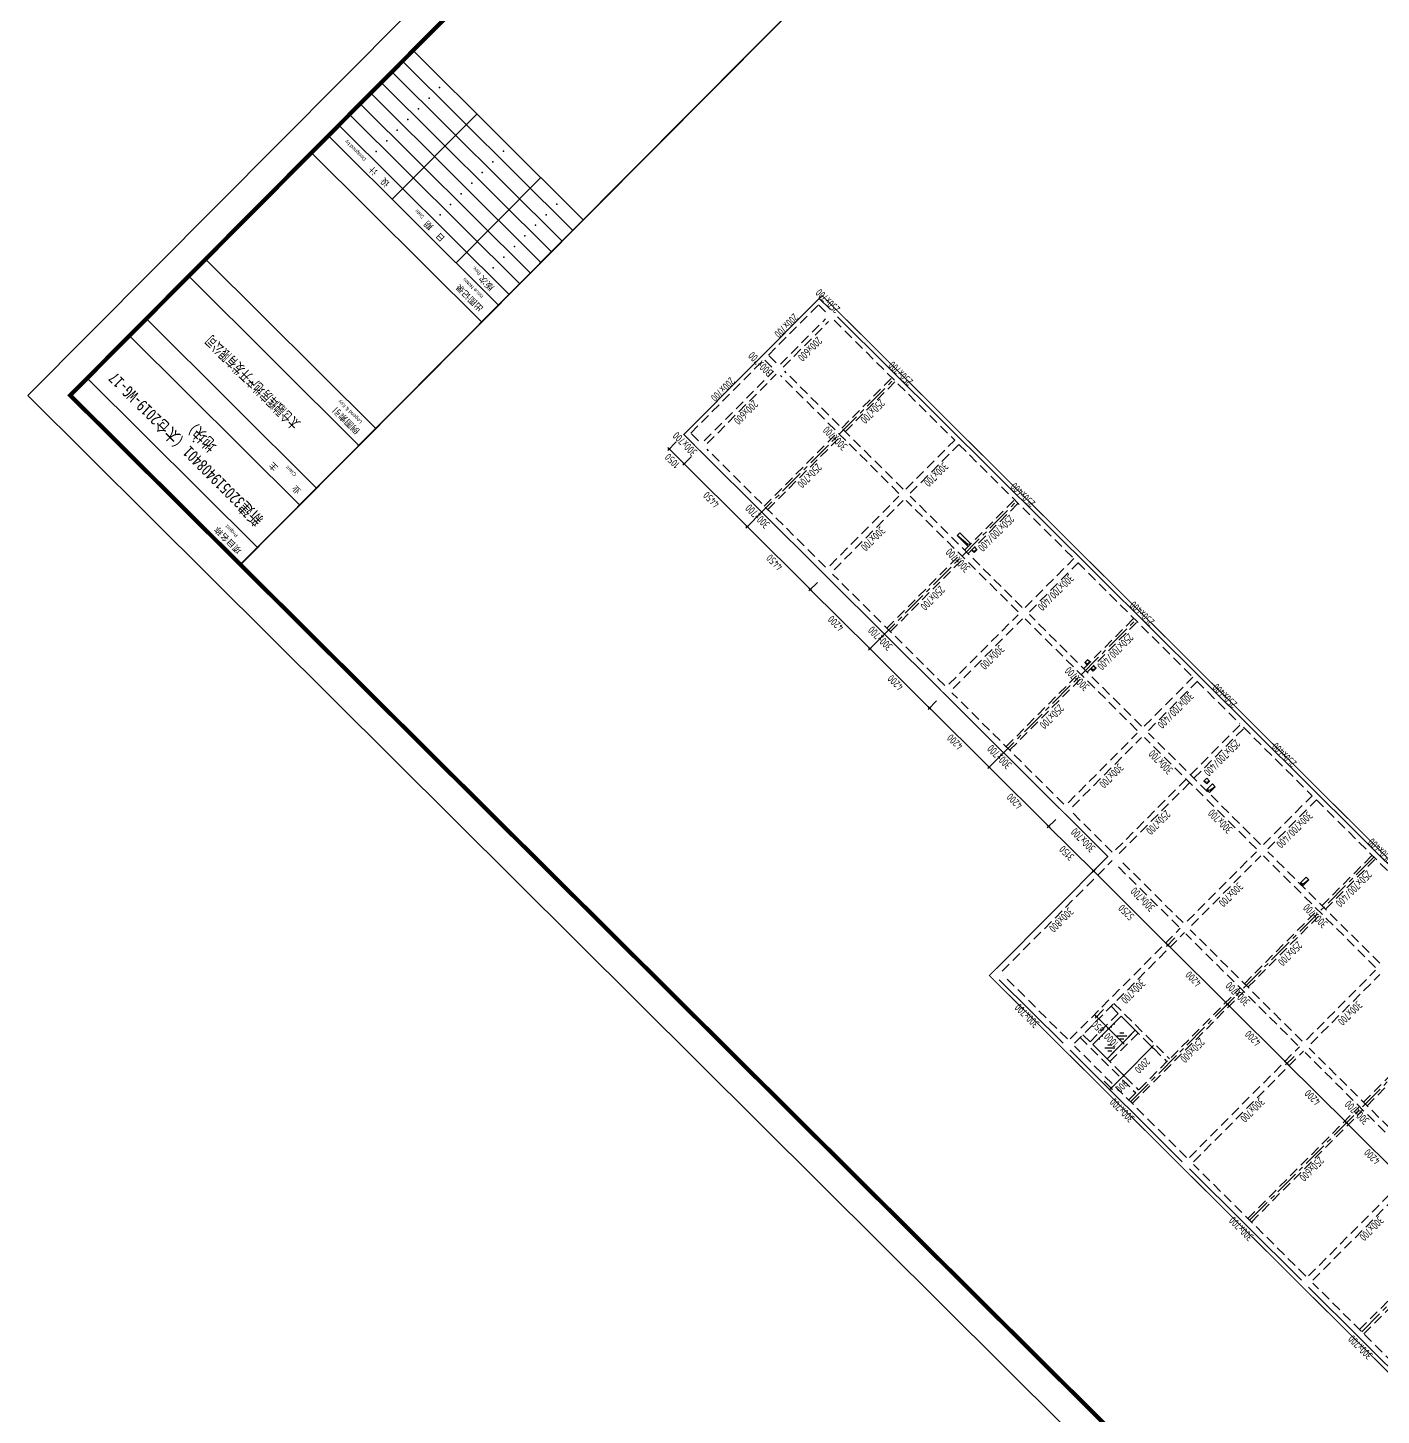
# Model space of a CAD drawing. Extents: x 517450926 to 520131079, y 3499134486 to 3500888201.
# Drawn here: x 518412846 to 518480496, y 3500301975 to 3500371324 of the extents above; entities that cross this region are included whole.
import ezdxf
from ezdxf.enums import TextEntityAlignment as Align

# ---------------------------------------------------------------- set-up
doc = ezdxf.new("R2010")
doc.units = 0
doc.header["$LTSCALE"] = 1000
doc.header["$MEASUREMENT"] = 0
doc.linetypes.add('CENTER', pattern=[2, 1.25, -0.25, 0.25, -0.25])
doc.linetypes.add('DASHED', pattern=[0.75, 0.5, -0.25])
doc.layers.get('0').update_dxf_attribs({"linetype": 'CONTINUOUS'})
doc.layers.get('Defpoints').update_dxf_attribs({"color": 2, "linetype": 'CONTINUOUS'})
for name, color, linetype in [('C-SHET-LOGK', 7, 'CONTINUOUS'), ('C-SHET-SHET', 144, 'CONTINUOUS'), ('S_AXIS', 8, 'CENTER'), ('S_AXIS_DIMS', 3, 'CONTINUOUS'), ('S_BEAM', 4, 'DASHED'), ('S_BEAM_SECD_TEXT_HORZ', 9, 'CONTINUOUS'), ('S_BEAM_TEXT_HORZ', 7, 'CONTINUOUS'), ('S_BEAM_TEXT_VERT', 41, 'CONTINUOUS'), ('S_FLOR_ENHN', 91, 'DASHED'), ('S_HOLE', 201, 'CONTINUOUS'), ('S_PLAN_HACH', 254, 'CONTINUOUS')]:
    doc.layers.add(name, color=color, linetype=linetype)
doc.layers.add('内框', color=8, linetype='CONTINUOUS', plot=False)
doc.styles.get("Standard").update_dxf_attribs({"font": 'Tssdeng.shx', "bigfont": 'Tssdchn.shx'})
doc.styles.add('STYLEP4', font='GOTHIC.TTF')
doc.styles.add('TH-STYLE1', font='Tssdeng.shx', dxfattribs={"width": 0.7, "bigfont": 'Tssdchn.shx'})
doc.styles.add('TH-STYLE2', font='STXIHEI.TTF', dxfattribs={"width": 0.8})
doc.styles.add('TH-STYLE3', font='tssdeng.shx', dxfattribs={"width": 0.7, "bigfont": 'tssdchn.shx'})
doc.styles.add('TuKuang', font='Tssdeng.shx', dxfattribs={"width": 1.1, "bigfont": 'Tssdchn.shx'})
doc.styles.add('样式 1', font='Tssdeng.shx', dxfattribs={"width": 0.7, "bigfont": 'Tssdchn.shx'})
doc.styles.add('黑体', font='simhei.ttf')
doc.dimstyles.new('TSSD_100_100', dxfattribs={"dimtxt": 375, "dimasz": 100, "dimexe": 100, "dimexo": 0, "dimgap": 125, "dimtad": 1, "dimdec": 1, "dimdsep": 46, "dimtxsty": 'TH-STYLE3', "dimblk": 'ARCHTICK', "dimcen": -100, "dimdle": 100, "dimclrt": 7, "dimadec": 0, "dimazin": 0, "dimtfac": 1, "dimtdec": 1, "dimtix": 1, "dimtmove": 2, "dimatfit": 3, "dimldrblk": 'ARCHTICK', "dimfxl": 0, "dimtolj": 1, "dimtzin": 0, "dimarcsym": 0})

# ---------------------------------------------------------------- blocks, each defined once
blk = doc.blocks.new('THAPE_A1L2_inner')
blk.add_line((1251, 527), (1251, 555))
at = {"layer": '内框'}
blk.add_lwpolyline([(0, 0), (1261, 0), (1261, 594), (0, 594)], close=True, dxfattribs=at)
at = {"layer": '内框', "const_width": 1.4}
blk.add_lwpolyline([(25, 584), (25, 10), (1251, 10), (1251, 584)], close=True, dxfattribs=at)
at = {"layer": '内框', "const_width": 0.5}
blk.add_lwpolyline([(1171, 584), (1171, 10)], dxfattribs=at)
at = {"layer": '内框', "style": '黑体', "width": 0.8}
blk.add_attdef('内框名称', (58.89, 599.29), '', height=8, dxfattribs=at)
blk = doc.blocks.new('SH_THAPE_A1L2')
for p, q in [((1171, 576), (1251, 576)), ((1251, 527), (1251, 555)), ((1171, 548), (1251, 548)), ((1171, 462), (1251, 462)), ((1191, 462), (1191, 422)), ((1221, 462), (1221, 422)), ((1171, 457), (1251, 457)), ((1171, 452), (1251, 452)), ((1171, 447), (1251, 447)), ((1171, 442), (1251, 442)), ((1171, 437), (1251, 437)), ((1171, 432), (1251, 432)), ((1171, 427), (1251, 427))]:
    blk.add_line(p, q)
for points in [[(0, 0), (1261, 0), (1261, 594), (0, 594)], [(1251, 528), (1171, 528), (1171, 584), (1251, 584)], [(1171, 584), (1171, 556), (1251, 556), (1251, 584)], [(1251, 470), (1171, 470), (1171, 528), (1251, 528)], [(1251, 422), (1171, 422), (1171, 470), (1251, 470)]]:
    blk.add_lwpolyline(points, close=True)
at = {"const_width": 1.4}
blk.add_lwpolyline([(25, 584), (25, 10), (1251, 10), (1251, 584)], close=True, dxfattribs=at)
at = {"const_width": 0.5}
blk.add_lwpolyline([(1171, 584), (1171, 10)], dxfattribs=at)
for p in [(1211, 566), (1211, 538), (1181, 454.5), (1206, 454.5), (1236, 454.5), (1181, 449.5), (1206, 449.5), (1236, 449.5), (1181, 444.5), (1206, 444.5), (1236, 444.5), (1181, 439.5), (1206, 439.5), (1236, 439.5), (1181, 434.5), (1206, 434.5), (1236, 434.5), (1181, 429.5), (1206, 429.5), (1236, 429.5), (1181, 424.5), (1206, 424.5), (1236, 424.5)]:
    blk.add_point(p)
at = {"layer": 'C-SHET-LOGK'}
blk.add_line((1171, 520), (1251, 520), dxfattribs=at)
at = {"style": 'TuKuang', "width": 1.1}
for s, p in [('项目名称', (1173.94, 579.98)), ('业      主', (1173.95, 551.95)), ('出图记录', (1173.84, 465.99)), ('版次', (1176.16, 458.48)), ('日  期', (1199.3, 458.49)), ('设  计  ', (1225.19, 458.55))]:
    blk.add_text(s, height=2, dxfattribs=at).set_placement(p)
at = {"style": 'STYLEP4'}
for s, p in [('Project', (1181, 578)), ('Client', (1181, 550)), ('Issue Notes', (1181, 464))]:
    blk.add_text(s, height=1.2, dxfattribs=at).set_placement(p, align=Align.MIDDLE)
for s, p in [('Rev.', (1182.58, 458.48)), ('Date', (1209.33, 458.49)), ('Designed by', (1236.51, 458.55))]:
    blk.add_text(s, height=1.2, dxfattribs=at).set_placement(p)
blk.add_attdef('作废标记', text='', height=400).set_placement((658, 330.5), align=Align.MIDDLE_CENTER)
at = {"layer": 'C-SHET-LOGK', "style": 'TuKuang', "width": 1.1}
blk.add_text('例图索引', height=2, dxfattribs=at).set_placement((1174.13, 523.97))
at = {"layer": 'C-SHET-LOGK', "style": 'STYLEP4'}
blk.add_text('Legend & Key', height=1.2, dxfattribs=at).set_placement((1181, 522), align=Align.MIDDLE)
blk = doc.blocks.new('_ArchTick')
at = {"color": 0, "const_width": 0.25}
blk.add_lwpolyline([(-0.53, -0.53), (0.53, 0.53)], dxfattribs=at)
blk = doc.blocks.new('*D194')
at = {"layer": 'Defpoints', "color": 0, "transparency": 16777216}
for p in [(518479490, 3500317321), (518478766, 3500316594), (518482468, 3500314360)]:
    blk.add_point(p, dxfattribs=at)
at = {"layer": 'S_AXIS_DIMS', "color": 0, "lineweight": -2, "transparency": 16777216}
for p, q in [((518481815, 3500313562), (518478695, 3500316665)), ((518479119, 3500316949), (518478696, 3500316523)), ((518482097, 3500313987), (518481674, 3500313561))]:
    blk.add_line(p, q, dxfattribs=at)
at = {"layer": 'S_AXIS_DIMS', "color": 0, "lineweight": -2, "transparency": 16777216, "xscale": 100, "yscale": 100, "zscale": 100}
for p, rotation in [((518478766, 3500316594), 135.1572922653654), ((518481744, 3500313632), 315.1572922653654)]:
    blk.add_blockref('_ArchTick', p, dxfattribs=dict(at, rotation=rotation))
at = {"layer": 'S_AXIS_DIMS', "color": 7, "transparency": 16777216, "insert": (518480035, 3500314892), "char_height": 375, "attachment_point": 5, "rotation": 135.15729, "style": 'TH-STYLE3'}
blk.add_mtext('\\A1;4200', dxfattribs=at)
blk = doc.blocks.new('*D195')
at = {"layer": 'Defpoints', "color": 0, "transparency": 16777216}
for p in [(518476512, 3500320283), (518475788, 3500319556), (518479490, 3500317321)]:
    blk.add_point(p, dxfattribs=at)
at = {"layer": 'S_AXIS_DIMS', "color": 0, "lineweight": -2, "transparency": 16777216}
for p, q in [((518476141, 3500319910), (518475718, 3500319485)), ((518478837, 3500316523), (518475718, 3500319626)), ((518479119, 3500316949), (518478696, 3500316523))]:
    blk.add_line(p, q, dxfattribs=at)
at = {"layer": 'S_AXIS_DIMS', "color": 0, "lineweight": -2, "transparency": 16777216, "xscale": 100, "yscale": 100, "zscale": 100}
for p, rotation in [((518475788, 3500319556), 135.1572922653654), ((518478766, 3500316594), 315.1572922653654)]:
    blk.add_blockref('_ArchTick', p, dxfattribs=dict(at, rotation=rotation))
at = {"layer": 'S_AXIS_DIMS', "color": 7, "transparency": 16777216, "insert": (518477057, 3500317853), "char_height": 375, "attachment_point": 5, "rotation": 135.15729, "style": 'TH-STYLE3'}
blk.add_mtext('\\A1;4200', dxfattribs=at)
blk = doc.blocks.new('*D196')
at = {"layer": 'Defpoints', "color": 0, "transparency": 16777216}
for p in [(518473534, 3500323245), (518472810, 3500322517), (518476512, 3500320283)]:
    blk.add_point(p, dxfattribs=at)
at = {"layer": 'S_AXIS_DIMS', "color": 0, "lineweight": -2, "transparency": 16777216}
for p, q in [((518473163, 3500322872), (518472740, 3500322446)), ((518475859, 3500319485), (518472740, 3500322588)), ((518476141, 3500319910), (518475718, 3500319485))]:
    blk.add_line(p, q, dxfattribs=at)
at = {"layer": 'S_AXIS_DIMS', "color": 0, "lineweight": -2, "transparency": 16777216, "xscale": 100, "yscale": 100, "zscale": 100}
for p, rotation in [((518472810, 3500322517), 135.1572922653654), ((518475788, 3500319556), 315.1572922653654)]:
    blk.add_blockref('_ArchTick', p, dxfattribs=dict(at, rotation=rotation))
at = {"layer": 'S_AXIS_DIMS', "color": 7, "transparency": 16777216, "insert": (518474079, 3500320815), "char_height": 375, "attachment_point": 5, "rotation": 135.15729, "style": 'TH-STYLE3'}
blk.add_mtext('\\A1;4200', dxfattribs=at)
blk = doc.blocks.new('*D197')
at = {"layer": 'Defpoints', "color": 0, "transparency": 16777216}
for p in [(518470556, 3500326206), (518469832, 3500325479), (518473534, 3500323245)]:
    blk.add_point(p, dxfattribs=at)
at = {"layer": 'S_AXIS_DIMS', "color": 0, "lineweight": -2, "transparency": 16777216}
for p, q in [((518470185, 3500325834), (518469762, 3500325408)), ((518472881, 3500322447), (518469762, 3500325550)), ((518473163, 3500322872), (518472740, 3500322446))]:
    blk.add_line(p, q, dxfattribs=at)
at = {"layer": 'S_AXIS_DIMS', "color": 0, "lineweight": -2, "transparency": 16777216, "xscale": 100, "yscale": 100, "zscale": 100}
for p, rotation in [((518469832, 3500325479), 135.1572922653654), ((518472810, 3500322517), 315.1572922653654)]:
    blk.add_blockref('_ArchTick', p, dxfattribs=dict(at, rotation=rotation))
at = {"layer": 'S_AXIS_DIMS', "color": 7, "transparency": 16777216, "insert": (518471101, 3500323777), "char_height": 375, "attachment_point": 5, "rotation": 135.15729, "style": 'TH-STYLE3'}
blk.add_mtext('\\A1;4200', dxfattribs=at)
blk = doc.blocks.new('*D198')
at = {"layer": 'Defpoints', "color": 0, "transparency": 16777216}
for p in [(518466833, 3500329908), (518466110, 3500329181), (518470556, 3500326206)]:
    blk.add_point(p, dxfattribs=at)
at = {"layer": 'S_AXIS_DIMS', "color": 0, "lineweight": -2, "transparency": 16777216}
for p, q in [((518466463, 3500329536), (518466039, 3500329110)), ((518469903, 3500325409), (518466039, 3500329252)), ((518470185, 3500325834), (518469762, 3500325408))]:
    blk.add_line(p, q, dxfattribs=at)
at = {"layer": 'S_AXIS_DIMS', "color": 0, "lineweight": -2, "transparency": 16777216, "xscale": 100, "yscale": 100, "zscale": 100}
for p, rotation in [((518466110, 3500329181), 135.1572922653654), ((518469832, 3500325479), 315.1572922653654)]:
    blk.add_blockref('_ArchTick', p, dxfattribs=dict(at, rotation=rotation))
at = {"layer": 'S_AXIS_DIMS', "color": 7, "transparency": 16777216, "insert": (518467751, 3500327109), "char_height": 375, "attachment_point": 5, "rotation": 135.15729, "style": 'TH-STYLE3'}
blk.add_mtext('\\A1;5250', dxfattribs=at)
blk = doc.blocks.new('*D199')
at = {"layer": 'Defpoints', "color": 0, "transparency": 16777216}
for p in [(518464600, 3500332130), (518463876, 3500331402), (518466833, 3500329908)]:
    blk.add_point(p, dxfattribs=at)
at = {"layer": 'S_AXIS_DIMS', "color": 0, "lineweight": -2, "transparency": 16777216}
for p, q in [((518464229, 3500331757), (518463806, 3500331332)), ((518466181, 3500329111), (518463806, 3500331473)), ((518466463, 3500329536), (518466039, 3500329110))]:
    blk.add_line(p, q, dxfattribs=at)
at = {"layer": 'S_AXIS_DIMS', "color": 0, "lineweight": -2, "transparency": 16777216, "xscale": 100, "yscale": 100, "zscale": 100}
for p, rotation in [((518463876, 3500331402), 135.1572922653654), ((518466110, 3500329181), 315.1572922653654)]:
    blk.add_blockref('_ArchTick', p, dxfattribs=dict(at, rotation=rotation))
at = {"layer": 'S_AXIS_DIMS', "color": 7, "transparency": 16777216, "insert": (518464773, 3500330070), "char_height": 375, "attachment_point": 5, "rotation": 135.15729, "style": 'TH-STYLE3'}
blk.add_mtext('\\A1;3150', dxfattribs=at)
blk = doc.blocks.new('*D200')
at = {"layer": 'Defpoints', "color": 0, "transparency": 16777216}
for p in [(518461622, 3500335092), (518460898, 3500334364), (518464600, 3500332130)]:
    blk.add_point(p, dxfattribs=at)
at = {"layer": 'S_AXIS_DIMS', "color": 0, "lineweight": -2, "transparency": 16777216}
for p, q in [((518461251, 3500334719), (518460828, 3500334293)), ((518463947, 3500331332), (518460828, 3500334435)), ((518464229, 3500331757), (518463806, 3500331332))]:
    blk.add_line(p, q, dxfattribs=at)
at = {"layer": 'S_AXIS_DIMS', "color": 0, "lineweight": -2, "transparency": 16777216, "xscale": 100, "yscale": 100, "zscale": 100}
for p, rotation in [((518460898, 3500334364), 135.1572922653654), ((518463876, 3500331402), 315.1572922653654)]:
    blk.add_blockref('_ArchTick', p, dxfattribs=dict(at, rotation=rotation))
at = {"layer": 'S_AXIS_DIMS', "color": 7, "transparency": 16777216, "insert": (518462167, 3500332662), "char_height": 375, "attachment_point": 5, "rotation": 135.15729, "style": 'TH-STYLE3'}
blk.add_mtext('\\A1;4200', dxfattribs=at)
blk = doc.blocks.new('*D201')
at = {"layer": 'Defpoints', "color": 0, "transparency": 16777216}
for p in [(518458644, 3500338053), (518457920, 3500337326), (518461622, 3500335092)]:
    blk.add_point(p, dxfattribs=at)
at = {"layer": 'S_AXIS_DIMS', "color": 0, "lineweight": -2, "transparency": 16777216}
for p, q in [((518458273, 3500337680), (518457850, 3500337255)), ((518460969, 3500334294), (518457850, 3500337396)), ((518461251, 3500334719), (518460828, 3500334293))]:
    blk.add_line(p, q, dxfattribs=at)
at = {"layer": 'S_AXIS_DIMS', "color": 0, "lineweight": -2, "transparency": 16777216, "xscale": 100, "yscale": 100, "zscale": 100}
for p, rotation in [((518457920, 3500337326), 135.1572922653654), ((518460898, 3500334364), 315.1572922653654)]:
    blk.add_blockref('_ArchTick', p, dxfattribs=dict(at, rotation=rotation))
at = {"layer": 'S_AXIS_DIMS', "color": 7, "transparency": 16777216, "insert": (518459189, 3500335623), "char_height": 375, "attachment_point": 5, "rotation": 135.15729, "style": 'TH-STYLE3'}
blk.add_mtext('\\A1;4200', dxfattribs=at)
blk = doc.blocks.new('*D202')
at = {"layer": 'Defpoints', "color": 0, "transparency": 16777216}
for p in [(518455666, 3500341015), (518454942, 3500340287), (518458644, 3500338053)]:
    blk.add_point(p, dxfattribs=at)
at = {"layer": 'S_AXIS_DIMS', "color": 0, "lineweight": -2, "transparency": 16777216}
for p, q in [((518455295, 3500340642), (518454872, 3500340217)), ((518457991, 3500337255), (518454872, 3500340358)), ((518458273, 3500337680), (518457850, 3500337255))]:
    blk.add_line(p, q, dxfattribs=at)
at = {"layer": 'S_AXIS_DIMS', "color": 0, "lineweight": -2, "transparency": 16777216, "xscale": 100, "yscale": 100, "zscale": 100}
for p, rotation in [((518454942, 3500340287), 135.1572922653654), ((518457920, 3500337326), 315.1572922653654)]:
    blk.add_blockref('_ArchTick', p, dxfattribs=dict(at, rotation=rotation))
at = {"layer": 'S_AXIS_DIMS', "color": 7, "transparency": 16777216, "insert": (518456211, 3500338585), "char_height": 375, "attachment_point": 5, "rotation": 135.15729, "style": 'TH-STYLE3'}
blk.add_mtext('\\A1;4200', dxfattribs=at)
blk = doc.blocks.new('*D203')
at = {"layer": 'Defpoints', "color": 0, "transparency": 16777216}
for p in [(518452688, 3500343977), (518451964, 3500343249), (518455666, 3500341015)]:
    blk.add_point(p, dxfattribs=at)
at = {"layer": 'S_AXIS_DIMS', "color": 0, "lineweight": -2, "transparency": 16777216}
for p, q in [((518452317, 3500343604), (518451894, 3500343178)), ((518455013, 3500340217), (518451894, 3500343320)), ((518455295, 3500340642), (518454872, 3500340217))]:
    blk.add_line(p, q, dxfattribs=at)
at = {"layer": 'S_AXIS_DIMS', "color": 0, "lineweight": -2, "transparency": 16777216, "xscale": 100, "yscale": 100, "zscale": 100}
for p, rotation in [((518451964, 3500343249), 135.1572922653654), ((518454942, 3500340287), 315.1572922653654)]:
    blk.add_blockref('_ArchTick', p, dxfattribs=dict(at, rotation=rotation))
at = {"layer": 'S_AXIS_DIMS', "color": 7, "transparency": 16777216, "insert": (518453233, 3500341547), "char_height": 375, "attachment_point": 5, "rotation": 135.15729, "style": 'TH-STYLE3'}
blk.add_mtext('\\A1;4200', dxfattribs=at)
blk = doc.blocks.new('*D204')
at = {"layer": 'Defpoints', "color": 0, "transparency": 16777216}
for p in [(518449533, 3500347115), (518448809, 3500346387), (518452688, 3500343977)]:
    blk.add_point(p, dxfattribs=at)
at = {"layer": 'S_AXIS_DIMS', "color": 0, "lineweight": -2, "transparency": 16777216}
for p, q in [((518449162, 3500346742), (518448739, 3500346316)), ((518452035, 3500343179), (518448738, 3500346458)), ((518452317, 3500343604), (518451894, 3500343178))]:
    blk.add_line(p, q, dxfattribs=at)
at = {"layer": 'S_AXIS_DIMS', "color": 0, "lineweight": -2, "transparency": 16777216, "xscale": 100, "yscale": 100, "zscale": 100}
for p, rotation in [((518448809, 3500346387), 135.1572922653654), ((518451964, 3500343249), 315.1572922653654)]:
    blk.add_blockref('_ArchTick', p, dxfattribs=dict(at, rotation=rotation))
at = {"layer": 'S_AXIS_DIMS', "color": 7, "transparency": 16777216, "insert": (518450166, 3500344597), "char_height": 375, "attachment_point": 5, "rotation": 135.15729, "style": 'TH-STYLE3'}
blk.add_mtext('\\A1;4450', dxfattribs=at)
blk = doc.blocks.new('*D205')
at = {"layer": 'Defpoints', "color": 0, "transparency": 16777216}
for p in [(518446377, 3500350253), (518445654, 3500349525), (518449533, 3500347115)]:
    blk.add_point(p, dxfattribs=at)
at = {"layer": 'S_AXIS_DIMS', "color": 0, "lineweight": -2, "transparency": 16777216}
for p, q in [((518446007, 3500349880), (518445583, 3500349454)), ((518448880, 3500346317), (518445583, 3500349596)), ((518449162, 3500346742), (518448739, 3500346316))]:
    blk.add_line(p, q, dxfattribs=at)
at = {"layer": 'S_AXIS_DIMS', "color": 0, "lineweight": -2, "transparency": 16777216, "xscale": 100, "yscale": 100, "zscale": 100}
for p, rotation in [((518445654, 3500349525), 135.1572922653654), ((518448809, 3500346387), 315.1572922653654)]:
    blk.add_blockref('_ArchTick', p, dxfattribs=dict(at, rotation=rotation))
at = {"layer": 'S_AXIS_DIMS', "color": 7, "transparency": 16777216, "insert": (518447011, 3500347735), "char_height": 375, "attachment_point": 5, "rotation": 135.15729, "style": 'TH-STYLE3'}
blk.add_mtext('\\A1;4450', dxfattribs=at)
blk = doc.blocks.new('*D206')
at = {"layer": 'Defpoints', "color": 0, "transparency": 16777216}
for p in [(518445633, 3500350993), (518444909, 3500350266), (518446377, 3500350253)]:
    blk.add_point(p, dxfattribs=at)
at = {"layer": 'S_AXIS_DIMS', "color": 0, "lineweight": -2, "transparency": 16777216}
for p, q in [((518445262, 3500350620), (518444839, 3500350195)), ((518445725, 3500349455), (518444839, 3500350336)), ((518446007, 3500349880), (518445583, 3500349454))]:
    blk.add_line(p, q, dxfattribs=at)
at = {"layer": 'S_AXIS_DIMS', "color": 0, "lineweight": -2, "transparency": 16777216, "xscale": 100, "yscale": 100, "zscale": 100}
for p, rotation in [((518444909, 3500350266), 135.1572922653654), ((518445654, 3500349525), 315.1572922653654)]:
    blk.add_blockref('_ArchTick', p, dxfattribs=dict(at, rotation=rotation))
at = {"layer": 'S_AXIS_DIMS', "color": 7, "transparency": 16777216, "insert": (518445061, 3500349674), "char_height": 375, "attachment_point": 5, "rotation": 135.15729, "style": 'TH-STYLE3'}
blk.add_mtext('\\A1;1050', dxfattribs=at)
blk = doc.blocks.new('*D333')
at = {"layer": 'Defpoints', "color": 0, "transparency": 16777216}
for p in [(518467099, 3500319490), (518466464, 3500318852), (518467633, 3500318959)]:
    blk.add_point(p, dxfattribs=at)
at = {"layer": 'S_AXIS_DIMS', "color": 0, "lineweight": -2, "transparency": 16777216}
for p, q in [((518466928, 3500318250), (518467704, 3500319030)), ((518467279, 3500319311), (518467704, 3500318888)), ((518466644, 3500318673), (518467069, 3500318250))]:
    blk.add_line(p, q, dxfattribs=at)
at = {"layer": 'S_AXIS_DIMS', "color": 0, "lineweight": -2, "transparency": 16777216, "xscale": 100, "yscale": 100, "zscale": 100}
for p, rotation in [((518467633, 3500318959), 45.15729226595135), ((518466998, 3500318321), 225.1572922659514)]:
    blk.add_blockref('_ArchTick', p, dxfattribs=dict(at, rotation=rotation))
at = {"layer": 'S_AXIS_DIMS', "color": 7, "transparency": 16777216, "insert": (518467537, 3500318419), "char_height": 375, "attachment_point": 5, "rotation": 225.15729, "style": 'TH-STYLE3'}
blk.add_mtext('\\A1;900', dxfattribs=at)
blk = doc.blocks.new('*D334')
at = {"layer": 'Defpoints', "color": 0, "transparency": 16777216}
for p in [(518468509, 3500320908), (518469043, 3500320377), (518467099, 3500319490)]:
    blk.add_point(p, dxfattribs=at)
at = {"layer": 'S_AXIS_DIMS', "color": 0, "lineweight": -2, "transparency": 16777216}
for p, q in [((518467563, 3500318888), (518469114, 3500320448)), ((518468689, 3500320729), (518469114, 3500320306)), ((518467279, 3500319311), (518467704, 3500318888))]:
    blk.add_line(p, q, dxfattribs=at)
at = {"layer": 'S_AXIS_DIMS', "color": 0, "lineweight": -2, "transparency": 16777216, "xscale": 100, "yscale": 100, "zscale": 100}
for p, rotation in [((518469043, 3500320377), 45.15729226595136), ((518467633, 3500318959), 225.1572922659514)]:
    blk.add_blockref('_ArchTick', p, dxfattribs=dict(at, rotation=rotation))
at = {"layer": 'S_AXIS_DIMS', "color": 7, "transparency": 16777216, "insert": (518468560, 3500319447), "char_height": 375, "attachment_point": 5, "rotation": 225.15729, "style": 'TH-STYLE3'}
blk.add_mtext('\\A1;2000', dxfattribs=at)
blk = doc.blocks.new('*D335')
at = {"layer": 'Defpoints', "color": 0, "transparency": 16777216}
for p in [(518467492, 3500321920), (518466869, 3500321294), (518468201, 3500321215)]:
    blk.add_point(p, dxfattribs=at)
at = {"layer": 'S_AXIS_DIMS', "color": 0, "lineweight": -2, "transparency": 16777216}
for p, q in [((518467222, 3500321648), (518466798, 3500321223)), ((518467649, 3500320518), (518466798, 3500321364)), ((518467931, 3500320943), (518467507, 3500320518))]:
    blk.add_line(p, q, dxfattribs=at)
at = {"layer": 'S_AXIS_DIMS', "color": 0, "lineweight": -2, "transparency": 16777216, "xscale": 100, "yscale": 100, "zscale": 100}
for p, rotation in [((518466869, 3500321294), 135.1572922659514), ((518467578, 3500320589), 315.1572922659514)]:
    blk.add_blockref('_ArchTick', p, dxfattribs=dict(at, rotation=rotation))
at = {"layer": 'S_AXIS_DIMS', "color": 7, "transparency": 16777216, "insert": (518467003, 3500320720), "char_height": 375, "attachment_point": 5, "rotation": 135.15729, "style": 'TH-STYLE3'}
blk.add_mtext('\\A1;1000', dxfattribs=at)
blk = doc.blocks.new('*D336')
at = {"layer": 'Defpoints', "color": 0, "transparency": 16777216}
for p in [(518466889, 3500322519), (518466266, 3500321893), (518467492, 3500321920)]:
    blk.add_point(p, dxfattribs=at)
at = {"layer": 'S_AXIS_DIMS', "color": 0, "lineweight": -2, "transparency": 16777216}
for p, q in [((518466619, 3500322248), (518466196, 3500321822)), ((518466940, 3500321223), (518466195, 3500321964)), ((518467222, 3500321648), (518466798, 3500321223))]:
    blk.add_line(p, q, dxfattribs=at)
at = {"layer": 'S_AXIS_DIMS', "color": 0, "lineweight": -2, "transparency": 16777216, "xscale": 100, "yscale": 100, "zscale": 100}
for p, rotation in [((518466266, 3500321893), 135.1572922659514), ((518466869, 3500321294), 315.1572922659514)]:
    blk.add_blockref('_ArchTick', p, dxfattribs=dict(at, rotation=rotation))
at = {"layer": 'S_AXIS_DIMS', "color": 7, "transparency": 16777216, "insert": (518466347, 3500321372), "char_height": 375, "attachment_point": 5, "rotation": 135.15729, "style": 'TH-STYLE3'}
blk.add_mtext('\\A1;850', dxfattribs=at)

msp = doc.modelspace()

# ---------------------------------------------------------------- hatches: boundary and pattern name
at = {"layer": 'S_PLAN_HACH', "transparency": 33554559}
h = msp.add_hatch(dxfattribs=at)
h.set_pattern_fill('GOST_GLASS', color=256, scale=100)
h.set_pattern_definition([(180.1573, (518542561.17, 3500183126.1), (-601.645, 598.3506), [500, -700]), (180.1573, (518542410.76, 3500183275.7), (-601.645, 598.3506), [200, -1000]), (180.1573, (518542411.6, 3500182975.7), (-601.645, 598.3506), [200, -1000])])
h.paths.add_polyline_path([(518466790.4251, 3500319796.7882), (518466081.3798, 3500320501.9511), (518467491.7056, 3500321920.0417), (518468200.751, 3500321214.8788)])

# ---------------------------------------------------------------- linework, layer by layer
at = {"layer": 'S_AXIS'}
for p, q in [((518449161.819, 3500346741.6529), (518456125.9441, 3500353744.12)), ((518455295.061, 3500340641.9936), (518462259.186, 3500347644.4608)), ((518461251.0416, 3500334718.6251), (518468215.1666, 3500341721.0922)), ((518467963.0675, 3500317643.3236), (518480127.1278, 3500329874.3551)), ((518473919.0482, 3500311719.9551), (518486083.1085, 3500323950.9866)), ((518479520.5058, 3500306149.1683), (518491860.8595, 3500318557.4585))]:
    msp.add_line(p, q, dxfattribs=at)
at = {"layer": 'S_BEAM', "linetype": 'Continuous'}
for p, q in [((518445632.9215, 3500350992.9424), (518452402.4856, 3500357799.7774)), ((518452402.4856, 3500357799.7774), (518452969.7218, 3500357235.6471)), ((518453324.2445, 3500356883.0656), (518506821.7132, 3500303678.5232)), ((518446164.7055, 3500350464.0702), (518445632.9215, 3500350992.9424)), ((518452510.661, 3500344152.8621), (518446590.1327, 3500350040.9725)), ((518458466.6417, 3500338229.4936), (518452865.1837, 3500343800.2806)), ((518464422.6223, 3500332306.125), (518458821.1643, 3500337876.9121)), ((518466833.3946, 3500329908.553), (518464777.1449, 3500331953.5436)), ((518461262.5893, 3500324307.1131), (518466833.3946, 3500329908.553)), ((518464596.267, 3500320568.585), (518461405.5631, 3500323741.8182)), ((518470552.2476, 3500314645.2165), (518464950.7897, 3500320216.0036)), ((518476508.2283, 3500308721.8479), (518470906.7703, 3500314292.635)), ((518482464.2089, 3500302798.4794), (518476862.7509, 3500308369.2665))]:
    msp.add_line(p, q, dxfattribs=at)
at = {"layer": 'S_BEAM'}
for p, q in [((518449864.6755, 3500354964.3727), (518452368.0039, 3500357481.4835)), ((518452368.0039, 3500357481.4835), (518452793.4311, 3500357058.3858)), ((518450466.9758, 3500354506.405), (518452723.4972, 3500356775.35)), ((518450608.7849, 3500354365.3724), (518452865.3062, 3500356634.3174)), ((518453147.9537, 3500356705.8043), (518459174.8389, 3500350711.9195)), ((518450254.6504, 3500354576.5331), (518449864.6755, 3500354964.3727)), ((518445986.2795, 3500351064.6234), (518449653.1266, 3500354751.6591)), ((518446659.096, 3500350677.5603), (518450114.3943, 3500354151.8823)), ((518450043.1016, 3500354363.8195), (518449653.1266, 3500354751.6591)), ((518456600.606, 3500348265.3249), (518450680.0776, 3500354153.4353)), ((518446800.9051, 3500350536.5277), (518450256.2034, 3500354010.8498)), ((518456389.0571, 3500348052.6113), (518450468.5288, 3500353940.7217)), ((518453533.985, 3500351315.1545), (518456037.3134, 3500353832.2654)), ((518453711.2463, 3500351138.8638), (518456214.5747, 3500353655.9747)), ((518446376.2544, 3500350676.7838), (518445986.2795, 3500351064.6234)), ((518449655.5889, 3500347415.4053), (518453322.4361, 3500351102.4409)), ((518449832.8503, 3500347239.1146), (518453499.6975, 3500350926.1502)), ((518456742.025, 3500348265.7113), (518459174.8389, 3500350711.9195)), ((518452722.2099, 3500344365.5757), (518446801.6816, 3500350253.6861)), ((518456954.7386, 3500348054.1624), (518459387.5525, 3500350500.3706)), ((518459387.5525, 3500350500.3706), (518465148.5456, 3500344770.9219)), ((518452934.147, 3500344436.8685), (518456389.4435, 3500347911.1886)), ((518462556.5866, 3500342341.9564), (518456955.1286, 3500347912.7435)), ((518453146.8606, 3500344225.3196), (518456602.1571, 3500347699.6397)), ((518462345.0377, 3500342129.2428), (518456743.5798, 3500347700.0299)), ((518459667.227, 3500345215.4953), (518462170.5553, 3500347732.6061)), ((518459844.4883, 3500345039.2045), (518462347.8167, 3500347556.3154)), ((518455788.8309, 3500341315.7461), (518459455.6781, 3500345002.7817)), ((518455966.0922, 3500341139.4553), (518459632.9394, 3500344826.4909)), ((518462698.0056, 3500342342.3428), (518465130.8195, 3500344788.5509)), ((518462910.7192, 3500342130.7939), (518465343.5331, 3500344577.0021)), ((518465325.807, 3500344594.6311), (518471104.5263, 3500338847.5533)), ((518458678.1905, 3500338442.2072), (518453076.7326, 3500344012.9942)), ((518458890.1277, 3500338513.4999), (518462345.4241, 3500341987.8201)), ((518459102.8413, 3500338301.951), (518462558.1377, 3500341776.2712)), ((518468301.0183, 3500336205.8743), (518462699.5604, 3500341776.6613)), ((518468512.5672, 3500336418.5878), (518462911.1093, 3500341989.3749)), ((518465623.2076, 3500339292.1267), (518468126.536, 3500341809.2376)), ((518465800.4689, 3500339115.836), (518468303.7973, 3500341632.9469)), ((518461744.8115, 3500335392.3775), (518465411.6587, 3500339079.4131)), ((518461922.0728, 3500335216.0868), (518465588.92, 3500338903.1224)), ((518468653.9862, 3500336418.9742), (518471086.8001, 3500338865.1824)), ((518468866.6998, 3500336207.4253), (518471299.5137, 3500338653.6335)), ((518471281.7876, 3500338671.2626), (518473426.6679, 3500336538.1266)), ((518464634.1712, 3500332518.8386), (518459032.7132, 3500338089.6257)), ((518470958.7918, 3500333985.7576), (518473462.1201, 3500336502.8685)), ((518471136.0531, 3500333809.4669), (518473639.3815, 3500336326.5778)), ((518473603.9292, 3500336361.8359), (518477042.7807, 3500332941.8138)), ((518464846.1083, 3500332590.1314), (518468301.4047, 3500336064.4516)), ((518465058.8219, 3500332378.5825), (518468514.1183, 3500335852.9027)), ((518474256.999, 3500330282.5057), (518468655.541, 3500335853.2928)), ((518474468.5478, 3500330495.2193), (518468867.0899, 3500336066.0064)), ((518467221.4283, 3500330227.8175), (518470747.2429, 3500333773.0441)), ((518467398.6896, 3500330051.5268), (518470924.5042, 3500333596.7533)), ((518474609.9668, 3500330495.6057), (518477042.7807, 3500332941.8138)), ((518474822.6804, 3500330284.0568), (518477255.4943, 3500332730.265)), ((518477255.4943, 3500332730.265), (518482998.7614, 3500327018.4453)), ((518467044.9434, 3500330121.2666), (518464988.6938, 3500332166.2572)), ((518470802.0889, 3500326666.7629), (518474257.3854, 3500330141.083)), ((518471014.8025, 3500326455.214), (518474470.0989, 3500329929.5341)), ((518480212.9796, 3500324359.1372), (518474611.5216, 3500329929.9243)), ((518480424.5285, 3500324571.8508), (518474823.0705, 3500330142.6379)), ((518477535.1688, 3500327445.3897), (518480038.4972, 3500329962.5005)), ((518461545.8195, 3500324166.4686), (518467046.1075, 3500329697.0034)), ((518470378.6029, 3500326382.7565), (518467187.9172, 3500329555.9715)), ((518470590.1518, 3500326595.4701), (518467399.4661, 3500329768.6851)), ((518477712.4301, 3500327269.0989), (518480215.7585, 3500329786.2098)), ((518473656.7727, 3500323545.6404), (518477323.6199, 3500327232.6761)), ((518473834.0341, 3500323369.3497), (518477500.8813, 3500327056.3853)), ((518464949.2367, 3500320781.6869), (518470449.5074, 3500326312.2402)), ((518465161.9503, 3500320570.138), (518470662.221, 3500326100.6913)), ((518476334.5835, 3500320459.3879), (518470733.1255, 3500326030.175)), ((518476546.1324, 3500320672.1015), (518470944.6744, 3500326242.8886)), ((518464807.8159, 3500320781.2986), (518461617.112, 3500323954.5318)), ((518476758.0695, 3500320743.3943), (518480213.366, 3500324217.7145)), ((518476970.7831, 3500320531.8455), (518480426.0795, 3500324006.1656)), ((518467874.4369, 3500317731.469), (518473445.2239, 3500323332.9268)), ((518468051.6982, 3500317555.1783), (518473622.4852, 3500323156.6361)), ((518466995.3739, 3500322413.6558), (518469778.3768, 3500319645.8913)), ((518467136.4065, 3500322555.4648), (518469919.4093, 3500319787.7004)), ((518467349.8966, 3500322061.0743), (518465939.5707, 3500320642.9837)), ((518467491.7056, 3500321920.0417), (518466081.3798, 3500320501.9511)), ((518465444.0154, 3500320853.756), (518468227.0182, 3500318085.9915)), ((518465585.0479, 3500320995.565), (518468368.0508, 3500318227.8006)), ((518468200.751, 3500321214.8788), (518466790.4251, 3500319796.7882)), ((518468342.56, 3500321073.8462), (518466932.2342, 3500319655.7556)), ((518479612.7534, 3500317622.2719), (518483279.6006, 3500321309.3075)), ((518479790.0147, 3500317445.9812), (518483456.8619, 3500321133.0168)), ((518470763.7965, 3500314857.9301), (518465162.3386, 3500320428.7172)), ((518470905.2173, 3500314858.3183), (518476405.4881, 3500320388.8717)), ((518471117.9309, 3500314646.7694), (518476618.2016, 3500320177.3228)), ((518482502.113, 3500314748.733), (518476900.655, 3500320319.5201)), ((518482290.5641, 3500314536.0194), (518476689.1062, 3500320106.8065)), ((518473830.4175, 3500311808.1004), (518479401.2045, 3500317409.5583)), ((518474007.6788, 3500311631.8097), (518479578.4658, 3500317233.2676)), ((518476719.7771, 3500308934.5615), (518471118.3192, 3500314505.3486)), ((518476861.198, 3500308934.9498), (518482361.4687, 3500314465.5031)), ((518477073.9116, 3500308723.4009), (518482574.1823, 3500314253.9542)), ((518479414.1477, 3500306254.944), (518484984.9359, 3500311856.4007)), ((518479626.8613, 3500306043.3951), (518485197.6494, 3500311644.8519)), ((518482675.7578, 3500303011.193), (518477074.2998, 3500308581.9801))]:
    msp.add_line(p, q, dxfattribs=at)
at = {"layer": 'S_FLOR_ENHN', "linetype": 'ByBlock', "const_width": 50}
msp.add_lwpolyline([(518492497.9764, 3500292537.5823), (518460910.0078, 3500323952.5905), (518466833.3946, 3500329908.553), (518445632.9215, 3500350992.9424), (518452543.5182, 3500357941.5865), (518506962.7458, 3500303820.3323), (518500052.1492, 3500296871.6882), (518498421.35, 3500298493.558)], close=True, dxfattribs=at)
at = {"layer": 'S_HOLE'}
for points in [[(518459843.5177, 3500345392.7566), (518459294.0076, 3500345939.2579), (518459435.0402, 3500346081.0669), (518459984.5503, 3500345534.5657)], [(518460144.862, 3500345093.0624), (518460020.7791, 3500345216.4659), (518460161.8115, 3500345358.2748), (518460285.8944, 3500345234.8713)], [(518465675.4154, 3500339592.7916), (518465799.4983, 3500339469.388), (518465940.3951, 3500339611.0606), (518465816.3122, 3500339734.4641)], [(518466100.8426, 3500339169.6938), (518465976.7596, 3500339293.0973), (518466117.7922, 3500339434.9064), (518466241.8751, 3500339311.5029)], [(518471773.205, 3500333528.3904), (518471631.396, 3500333669.423), (518471772.4286, 3500333811.2321), (518471914.2376, 3500333670.1995)], [(518471915.7906, 3500333104.5162), (518471773.9815, 3500333245.5488), (518472056.0467, 3500333529.1669), (518472197.8557, 3500333388.1343)], [(518476452.8946, 3500328590.7076), (518476594.7159, 3500328449.6628), (518476877.5549, 3500328734.0589), (518476735.7335, 3500328875.1038)]]:
    msp.add_lwpolyline(points, close=True, dxfattribs=at)
for points in [[(518459984.5503, 3500345534.5657), (518459830.8356, 3500345494.3797), (518459294.0076, 3500345939.2579)], [(518460285.8946, 3500345234.8712), (518460146.9096, 3500345141.9088), (518460020.7791, 3500345216.4659)], [(518465940.3951, 3500339611.0606), (518465809.7925, 3500339539.9657), (518465675.4154, 3500339592.7916)], [(518466242.0957, 3500339311.402), (518466125.2243, 3500339236.6575), (518465976.7596, 3500339293.0973)], [(518471914.2376, 3500333670.1995), (518471786.4379, 3500333606.0303), (518471631.396, 3500333669.423)], [(518472197.8557, 3500333388.1343), (518471927.0498, 3500333203.1481), (518471773.9815, 3500333245.5488)], [(518476877.5548, 3500328734.059), (518476585.5911, 3500328526.102), (518476453.0674, 3500328590.5357)]]:
    msp.add_lwpolyline(points, dxfattribs=at)
at = {"layer": 'S_PLAN_HACH', "transparency": 33554559}
msp.add_lwpolyline([(518466790.4251, 3500319796.7882), (518466081.3798, 3500320501.9511), (518467491.7056, 3500321920.0417), (518468200.751, 3500321214.8788)], close=True, dxfattribs=at)

# ---------------------------------------------------------------- block references
at = {"layer": 'C-SHET-SHET', "xscale": 150, "yscale": 150, "zscale": 150, "rotation": 135.1572922948761}
msp.add_blockref('SH_THAPE_A1L2', (518609792.2772, 3500282741.2279), dxfattribs=at)
at = {"layer": '内框', "xscale": 150, "yscale": 150, "zscale": 150, "rotation": 135.1572922948763}
msp.add_blockref('THAPE_A1L2_inner', (518609792.2772, 3500282741.2279), dxfattribs=at)

# ---------------------------------------------------------------- texts
at = {"layer": 'C-SHET-SHET', "char_height": 600, "attachment_point": 5, "rotation": 135.157292295}
for s, insert, style in [('太仓融辉房地产开发有限公司', (518424087.5485, 3500353614.1158), 'TH-STYLE1'), ('新建320519408401（太仓2019-WG-17^M^J地块）', (518421125.8643, 3500350636.1255), 'TH-STYLE2')]:
    msp.add_mtext(s, dxfattribs=dict(at, insert=insert, style=style))
at = {"layer": 'S_BEAM_SECD_TEXT_HORZ', "linetype": 'Continuous', "width": 0.7}
for s, rotation, style, p in [('250x700', 135.157288154, 'TH-STYLE3', (518452971.399, 3500357804.5783)), ('200x700', 225.157297813, '样式 1', (518450625.8527, 3500356569.6909)), ('250x700', 135.157288154, 'TH-STYLE3', (518456614.1193, 3500354181.8038)), ('200x700', 225.157297813, '样式 1', (518447453.8499, 3500353377.7635)), ('250x700', 225.157297813, '样式 1', (518454933.8354, 3500352285.2967)), ('250x700', 225.157297813, '样式 1', (518451782.4092, 3500349072.9054)), ('250x400', 135.157288154, 'TH-STYLE3', (518462720.7721, 3500348108.5881)), ('250x700/400', 225.157297813, '样式 1', (518461109.2635, 3500346197.2936)), ('250x700', 225.157297813, '样式 1', (518457933.3773, 3500342955.617)), ('250x400', 135.157288154, 'TH-STYLE3', (518468676.7527, 3500342185.2196)), ('250x700/400', 225.157297813, '样式 1', (518467065.2441, 3500340273.925)), ('250x400', 135.157288154, 'TH-STYLE3', (518472815.8138, 3500338068.822)), ('250x700', 225.157297813, '样式 1', (518463889.3579, 3500337032.2485)), ('250x400', 135.157288154, 'TH-STYLE3', (518475784.941, 3500335115.9523)), ('250x400', 135.157288154, 'TH-STYLE3', (518480588.7139, 3500330338.4825)), ('250x700/400', 225.157297813, '样式 1', (518478977.2053, 3500328427.1879)), ('250x700', 225.157297813, '样式 1', (518475801.3191, 3500325185.5114)), ('250x600', 225.157297813, '样式 1', (518470919.8194, 3500320344.1442)), ('250x600', 225.157297813, '样式 1', (518476875.8, 3500314420.7756))]:
    msp.add_text(s, height=400, rotation=rotation, dxfattribs=dict(at, style=style)).set_placement(p, align=Align.CENTER)
at = {"layer": 'S_BEAM_TEXT_HORZ', "linetype": 'Continuous', "style": 'TH-STYLE3', "width": 0.7}
for p in [(518449603.4483, 3500354660.0233), (518453340.5389, 3500350943.3952), (518445828.2856, 3500350657.6059), (518449462.1428, 3500347043.6459), (518459473.7809, 3500344843.7359), (518455595.3848, 3500340943.9867), (518465429.7615, 3500338920.3674), (518461551.3654, 3500335020.6181), (518469613.138, 3500334759.8971), (518472591.1283, 3500331798.2128), (518465734.7419, 3500330860.1478), (518468712.7322, 3500327898.4636), (518477341.7318, 3500327073.6213), (518473463.3357, 3500323173.872), (518462930.395, 3500322084.2933), (518467680.9986, 3500317359.7018), (518479419.3163, 3500317250.5035), (518473636.9792, 3500311436.3332), (518479592.9598, 3500305512.9646)]:
    msp.add_text('300x700', height=400, rotation=135.157288154, dxfattribs=at).set_placement(p, align=Align.CENTER)
at = {"layer": 'S_BEAM_TEXT_VERT', "linetype": 'Continuous', "style": '样式 1', "width": 0.7}
for s, p in [('200x600', (518451805.1458, 3500355396.855)), ('200x600', (518448603.4373, 3500352234.4707)), ('300x700', (518458106.8132, 3500349129.6926)), ('300x700', (518454955.3869, 3500345917.3013)), ('300x700/400', (518464087.2538, 3500343235.6093)), ('300x700', (518460911.3675, 3500339993.9327)), ('300x700/400', (518470078.4916, 3500337347.6921)), ('250x700/400', (518472400.8283, 3500334967.5559)), ('300x700', (518466867.3482, 3500334070.5642)), ('250x700', (518469211.8582, 3500331738.8916)), ('300x700/400', (518476016.9411, 3500331371.2431)), ('300x700', (518472841.0549, 3500328129.5666)), ('300x800', (518464361.5213, 3500326866.5321)), ('300x700', (518467959.5579, 3500323288.1971)), ('300x700', (518478797.0355, 3500322206.198)), ('300x700', (518473915.5386, 3500317364.8286)), ('300x700', (518479871.5192, 3500311441.46))]:
    msp.add_text(s, height=400, rotation=225.157297813, dxfattribs=at).set_placement(p, align=Align.CENTER)

# ---------------------------------------------------------------- dimensions: what is measured, and where the dimension line sits
at = {"layer": 'S_AXIS_DIMS'}
for base, p1, p2, angle, picture, middle in [((518444909.4884, 3500350265.5263), (518446377.4191, 3500350252.5214), (518445632.9215, 3500350992.9424), 135.157292265, '*D206', (518445061.3737, 3500349673.7391)), ((518445653.9859, 3500349525.1052), (518449532.6707, 3500347114.5464), (518446377.4191, 3500350252.5214), 135.157292265, '*D205', (518447011.2483, 3500347734.5411)), ((518448809.2376, 3500346387.1302), (518452687.9224, 3500343976.5714), (518449532.6707, 3500347114.5464), 135.157292265, '*D204', (518450166.5, 3500344596.5661)), ((518451964.4892, 3500343249.1552), (518455665.9127, 3500341014.8871), (518452687.9224, 3500343976.5714), 135.157292265, '*D203', (518453233.121, 3500341546.7364)), ((518454942.4795, 3500340287.471), (518458643.903, 3500338053.2028), (518455665.9127, 3500341014.8871), 135.157292265, '*D202', (518456211.1113, 3500338585.0522)), ((518457920.4698, 3500337325.7867), (518461621.8933, 3500335091.5186), (518458643.903, 3500338053.2028), 135.157292265, '*D201', (518459189.1016, 3500335623.3679)), ((518460898.4601, 3500334364.1024), (518464599.8836, 3500332129.8343), (518461621.8933, 3500335091.5186), 135.157292265, '*D200', (518462167.0919, 3500332661.6836)), ((518463876.4504, 3500331402.4181), (518466833.2682, 3500329908.426), (518464599.8836, 3500332129.8343), 135.157292265, '*D199', (518464772.8425, 3500330070.2008)), ((518466109.9614, 3500329181.1368), (518470555.8642, 3500326206.4658), (518466833.2682, 3500329908.426), 135.157292265, '*D198', (518467750.8328, 3500327108.5166)), ((518469832.431, 3500325479.0496), (518473533.8545, 3500323244.7815), (518470555.8642, 3500326206.4658), 135.157292265, '*D197', (518471101.0628, 3500323776.6308)), ((518472810.4214, 3500322517.3653), (518476511.8449, 3500320283.0972), (518473533.8545, 3500323244.7815), 135.157292265, '*D196', (518474079.0531, 3500320814.9466)), ((518466266.2621, 3500321893.2465), (518467491.7056, 3500321920.0417), (518466889.0171, 3500322519.4302), 135.157292266, '*D336', (518466347.243, 3500321371.9756)), ((518466868.9506, 3500321293.858), (518468200.751, 3500321214.8788), (518467491.7056, 3500321920.0417), 135.157292266, '*D335', (518467003.1099, 3500320719.6999)), ((518469043.4256, 3500320376.8182), (518467098.8906, 3500319490.0115), (518468509.2165, 3500320908.1022), 225.157292266, '*D334', (518468559.8393, 3500319447.4095)), ((518475788.4117, 3500319555.6811), (518479489.8351, 3500317321.4129), (518476511.8449, 3500320283.0972), 135.157292265, '*D195', (518477057.0434, 3500317853.2623)), ((518467633.0996, 3500318958.7275), (518466464.244, 3500318851.8708), (518467098.8906, 3500319490.0115), 225.157292266, '*D333', (518467537.353, 3500318419.2937)), ((518478766.402, 3500316593.9968), (518482467.8255, 3500314359.7287), (518479489.8351, 3500317321.4129), 135.157292265, '*D194', (518480035.0337, 3500314891.578))]:
    dim = msp.add_linear_dim(base=base, p1=p1, p2=p2, angle=angle, dimstyle='TSSD_100_100', dxfattribs=at)
    dim.commit()
    dim.dimension.update_dxf_attribs({"geometry": picture, "text_midpoint": middle})

doc.saveas('drawing.dxf')
